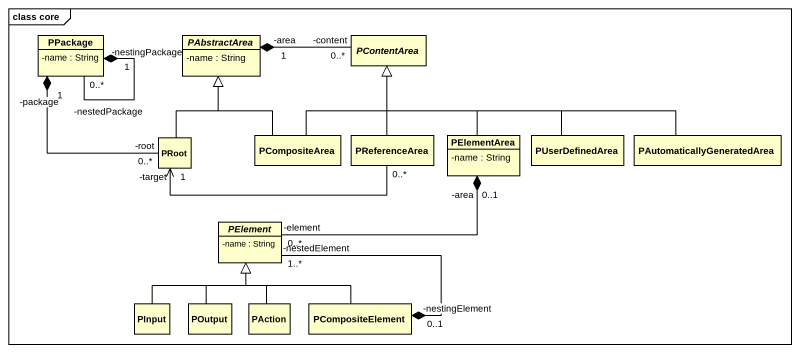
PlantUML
@startuml
mainframe class core
hide circle
hide empty members
skinparam classAttributeIconSize 0
class PPackage {
  -name : String
}
abstract class PAbstractArea {
  -name : String
}
abstract class PContentArea
class PRoot
class PCompositeArea
class PReferenceArea
class PElementArea {
  -name : String
}
class PUserDefinedArea
class PAutomaticallyGeneratedArea
abstract class PElement {
  -name : String
}
class PInput
class POutput
class PAction
class PCompositeElement
PPackage "1\n-nestingPackage" *-- "0..*\n-nestedPackage" PPackage
PPackage "1\n-package" *-- "0..*\n-root" PRoot
PAbstractArea "1\n-area" *-right- "0..*\n-content" PContentArea
PRoot -up-|> PAbstractArea
PCompositeArea -up-|> PAbstractArea
PCompositeArea -up-|> PContentArea
PReferenceArea -up-|> PContentArea
PReferenceArea "0..*" -left-> "1\n-target" PRoot
PElementArea -up-|> PContentArea
PElementArea "0..1\n-area" *-left- "0..*\n-element" PElement
PUserDefinedArea -left-|> PContentArea
PAutomaticallyGeneratedArea -left-|> PContentArea
PInput -up-|> PElement
POutput -up-|> PElement
PAction -up-|> PElement
PCompositeElement -up-|> PElement
PCompositeElement "0..1\n-nestingElement" *-up- "1..*\n-nestedElement" PElement
@enduml
